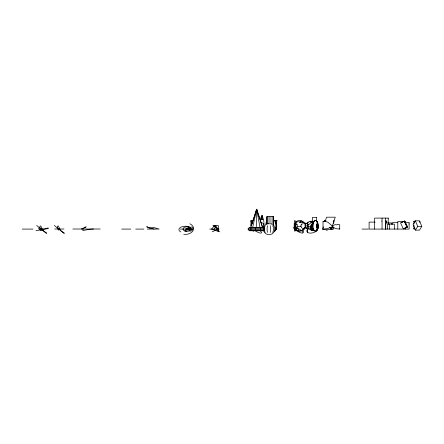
<?xml version="1.0" encoding="UTF-8"?>
<svg xmlns="http://www.w3.org/2000/svg" width="444" height="444" viewBox="0 0 444 444"><rect width="100%" height="100%" fill="white"/><g stroke="black" fill="none" stroke-linecap="round" stroke-linejoin="round"><path stroke-width="0.67" d="M307.703 226.629L307.742 223.948M307.614 228.671L307.686 232.473M305.039 224.525L305.133 225.125M251.099 224.209L251.088 226.101L250.849 220.823L251.121 220.418L253.019 220.751M256.266 227.095L256.671 209.224L262.593 227.095M263.964 222.466L263.592 219.808M255.411 228.049L255.411 230.114M330.958 229.298L333 229.298L333.155 227.317M333 229.298L333.233 227.317M333.699 223.36L333.855 220.513L333.666 221.528M263.964 227.628L263.525 227.289L263.492 224.276L263.447 224.886L264.358 223.898L263.841 224.02M295.432 222.583L295.243 224.914A3.635 0.477 -90 0 0 295.243 226.779L295.432 229.11A5.428 5.012 -90 0 1 295.432 222.583L295.432 229.11M260.628 219.719L261.644 219.33L261.416 215.973L260.767 220.246L261.416 215.973L262.276 215.773L263.103 219.347L262.332 219.375M260.373 230.114L260.373 228.049M305.145 226.529L305.145 225.164M256.31 211.211L256.671 209.224L262.343 227.095M317.499 222.816L317.704 221.706L317.704 222.816M316.988 229.443L317.466 229.287L316.672 226.607A3.574 1.654 -90 0 1 316.672 225.086L317.466 222.405L316.716 222.189M274.908 230.869L276.484 227.983A5.428 2.914 90 0 0 275.891 222.05L274.958 220.862L274.409 220.979M295.948 227.45A7.659 2.004 30.3 0 1 297.896 228.899L298.712 229.787A3.047 0.799 30.3 0 1 298.845 230.186L297.957 230.453L295.393 229.826L294.472 227.123L294.866 226.101L295.377 229.687M252.764 227.095L256.671 209.224L257.542 213.192M250.854 228.049L250.854 230.114M275.891 222.05L275.114 225.846L275.94 229.287L274.586 230.641M275.891 229.37L275.779 229.809A5.428 2.786 -13.8 0 1 274.281 231.513M274.958 220.862L276.967 220.418L276.224 223.077L276.046 221.95M304.229 228.671L303.058 232.473M263.83 230.114L264.13 229.082L263.83 228.049M251.631 225.108L254.151 217.166M254.312 216.672L256.671 209.224L259.923 227.095M248.096 229.082L248.429 228.049L264.469 228.049L264.796 229.082L264.469 230.114L248.429 230.114L248.096 229.082L264.796 229.082M323.376 226.884L322.522 229.47L331.191 229.47L331.834 227.533M325.086 221.711L326.584 217.183L335.253 217.183L332.262 226.24M250.755 227.095L256.671 209.224L256.704 210.545M261.644 219.33L263.103 219.347L262.276 215.773M275.846 229.72L276.484 227.983M214.474 229.082L215.828 225.469M275.53 223.654L276.007 222.583L276.007 223.887M305.178 227.417L305.161 227.45A1.787 0.488 -90 0 0 305.716 226.068M317.532 222.583L316.744 224.914A3.635 1.954 -90 0 0 316.744 226.779L317.532 229.11L317.532 222.583A5.428 2.509 90 0 1 317.959 224.547M415.373 220.818L413.125 224.592L415.451 230.125L419.552 230.125L421.8 226.351L419.48 220.818L415.373 220.818L417.699 226.351L415.451 230.125M263.514 227.528L249.289 227.411M304.279 228.682L302.281 230.181L299.978 230.897L297.641 230.68L295.959 229.443L295.426 229.803M307.975 222.727L307.986 222.71A1.26 0.35 -3.3 0 1 307.964 222.627M311.549 222.105L312.626 221.123M311.211 222.455L309.163 224.259L307.859 224.414M304.551 228.105L304.168 228.455M184.97 231.052L188.911 227.112M265.74 224.475L264.48 225.735A5.694 5.689 90 0 0 263.669 227.322M295.954 229.431L295.565 229.287L297.147 226.607A3.574 3.302 -90 0 0 297.147 225.086L295.565 222.405L296.298 222.15M305.883 223.898L306.726 223.271M266.123 222.777L265.806 223.215L266.361 224.464M331.718 226.368L334.848 224.681L336.935 224.842M329.631 227.711L329.981 227.506M331.529 227.95L332.284 227.517M306.959 223.143L307.403 222.932M329.281 227.911L328.588 228.255A8.342 8.342 0 0 1 327.544 228.638L323.021 229.082L323.021 221.417M307.809 226.568L309.202 226.484L311.322 227.445A5.428 2.786 -13.8 0 0 306.848 231.418A5.428 2.786 -13.8 0 0 312.676 232.85A5.428 2.786 -13.8 0 0 317.41 228.938M401.315 222.666L402.042 222.327M402.286 222.216L402.997 221.883M403.169 221.806L403.862 221.478M404.123 221.362L404.756 221.068L407.553 227.062L403.757 228.832M403.302 228.832L407.098 227.062L404.301 221.068L400.505 222.833L403.296 228.838M212.215 231.79L218.082 229.082L215.373 225.469M275.868 220.823L276.967 220.418M81.263 229.01L86.208 226.806L83.594 228.377L82.8 229.659L82.856 230.558L89.516 229.293L93.523 229.01M261.366 216.117L262.249 215.851M331.368 227.639L329.981 227.961L332.761 227.628L329.981 227.877L332.761 227.639L332.068 227.644M317.066 229.648L317.299 229.814L316.811 229.942M315.445 230.88C316.511 231.263 316.716 228.904 317.288 229.814M35.964 230.736L47.342 228.666A1.21 0.316 -10.5 0 0 48.446 228.238A1.21 0.316 -10.5 0 0 47.935 227.972L45.244 228.788A14.28 11.86 90 0 1 42.008 228.788L39.316 227.972A1.21 0.694 28.1 0 0 38.695 228.527A1.21 0.694 28.1 0 0 39.544 229.459L42.18 230.736M327.267 230.375L326.462 230.331M267.327 223.665L269.086 223.388M314.53 230.364L311.261 230.186A3.047 1.565 -13.8 0 1 310.711 229.787L310.584 228.699A8.048 4.135 -13.8 0 1 311.333 227.445M331.368 227.733L332.761 227.628L329.981 227.805L332.761 227.644M314.974 230.936L312.731 230.591L307.775 228.621M339.022 224.531L337.285 224.614M312.693 221.761L312.903 221.761A15.351 15.329 -45.5 0 1 314.03 221.795M316.383 217.382L312.504 217.382L312.504 224.786M388.467 218.093L374.592 218.093L374.592 229.082M324.786 221.528L324.597 220.513L325.974 220.513M381.607 221.084L381.951 221.084M385.164 221.084L386.924 221.084M415.268 221.184L413.963 221.184L413.963 223.815M313.048 222.816L311.161 222.816L310.961 221.706L312.964 221.706M413.514 221.734L414.063 221.734M333.572 222.039L333.855 222.039M375.125 222.111L369.103 222.111L369.103 229.082L409.124 229.082L409.124 222.322L405.161 222.322M397.907 222.322L392.69 222.322L392.69 224.353M408.785 223.992L409.124 223.992M297.286 224.57L296.392 224.57A0.677 0.677 0 0 0 295.826 224.875M313.542 229.082L311.061 229.082L311.061 225.247A0.677 0.677 0 0 1 311.738 224.57L313.092 224.57M311.078 225.247L312.942 225.247M294.428 225.846L295.227 225.846M307.698 225.846L305.4 225.846L305.261 224.597M316.677 225.846L317.688 225.846M417.699 226.351L421.8 226.351M413.514 228.527L414.063 228.527M54.684 229.01L63.986 229.01M72.805 229.01L100.189 229.01M22.2 229.082L33 229.082M121.684 229.082L130.797 229.082M135.714 229.082L143.856 229.082M147.219 229.082L159.157 229.06L153.38 227.433L149.406 228.216L146.653 226.723L154.018 229.082M180.414 229.082L191.902 229.082M209.729 229.082L219.025 229.082M296.392 229.082L295.726 229.082L295.715 227.384M362.026 229.082L368.403 229.082M415.268 229.082L413.963 229.082L413.963 225.13M313.725 230.175L312.504 230.175L312.504 228.832M249.289 230.752L263.603 230.752M323.021 221.406L326.845 221.822A6.649 6.649 0 0 1 328.238 222.461L334.499 228.027A6.649 6.649 0 0 0 335.892 228.666L339.721 229.082L339.721 224.536M260.994 222.588L263.026 223.154L263.719 224.087M185.82 228.36L191.22 229.803M275.014 222.15L275.94 222.405M300.094 221.661L300.86 221.983M304.307 223.049L304.762 223.277A2.531 1.565 -45.3 0 1 305.089 224.148M270.846 223.665L272.427 224.475M252.88 221.972L250.849 220.823L252.198 223.782M306.726 228.416L305.883 227.789M218.309 229.082L212.892 225.469L218.309 225.469L218.309 229.082L218.986 231.79L216.05 229.082M54.296 225.447L63.192 232.828A1.21 0.316 39.5 0 0 64.23 233.405A1.21 0.316 39.5 0 0 64.108 232.839L61.749 231.302A14.28 11.86 -40 0 1 59.668 228.827L58.564 226.235A1.21 0.694 78.1 0 0 57.737 226.118A1.21 0.694 78.1 0 0 57.576 227.367L58.292 230.208M36.691 225.447L45.588 232.828A1.21 0.316 39.5 0 0 46.626 233.405A1.21 0.316 39.5 0 0 46.503 232.839L44.145 231.302A14.28 11.86 -40 0 1 42.069 228.827L40.965 226.235A1.21 0.694 78.1 0 0 40.138 226.118A1.21 0.694 78.1 0 0 39.971 227.367L40.687 230.208M304.012 223.099L304.567 223.604M263.253 223.837L263.608 224.309M275.452 229.431L275.774 229.826L275.541 228.61M316.322 226.784L316.705 227.5M324.597 220.513L325.258 221.528M310.961 221.706L311.677 222.816M404.651 221.112L407.448 227.112M404.201 221.112L406.998 227.112M339.371 228.21L339.721 229.082M275.53 228.038L276.007 229.11L276.007 227.805M316.8 227.733L317.282 229.687M263.52 227.128L263.431 226.823L263.464 227.445M419.835 221.184L419.835 222.5M405.233 222.993L405.233 221.639L397.785 221.639L397.785 229.082M405.233 227.728L405.233 229.082M394.416 229.082L394.416 224.115L387.412 224.115L387.412 229.082M391.625 224.292L391.625 222.927L385.758 222.927L385.758 229.082M389.593 224.115L389.593 229.082M388.689 222.927L388.689 224.292M388.217 218.093L388.217 222.932M386.669 221.084L386.669 223.082M385.586 218.093L385.586 229.154M382.04 218.093L382.04 229.082M316.383 217.382L316.383 221.423M311.738 224.581L311.738 229.082M295.715 225.247L295.715 227.267M273.632 225.358L273.632 216.672L266.794 216.672L266.794 224.115M273.487 216.672L273.487 225.358M272.089 216.672L272.089 224.115M269.98 216.672L269.98 224.115M267.954 216.672L267.954 224.115M266.938 216.672L266.938 224.115M189.877 223.759A8.203 5.8 0 0 1 192.951 230.797A8.203 5.8 0 0 1 183.783 234.293M187.695 228.577A5.866 0.511 0 0 1 192.296 229.165A5.866 0.511 0 0 1 185.659 229.581M180.847 231.94A6.704 3.352 0 0 1 180.525 227.378A6.704 3.352 0 0 1 189.61 226.89M188.095 226.679A3.435 1.715 -54.7 0 1 185.858 231.613M265.251 232.428A5.694 4.74 90 0 1 265.251 225.735M267.488 232.428A5.694 1.976 -90 0 1 267.488 225.735M270.329 225.735A5.694 1.543 90 0 1 270.329 232.428M272.699 225.735A5.694 4.468 -90 0 1 272.699 232.428M273.687 225.735A5.694 5.689 -90 0 1 273.687 232.428C271.539 235.47 266.628 235.47 264.48 232.428A5.694 5.689 90 0 1 263.669 230.841M317.61 224.237A3.957 3.952 -90 0 1 316.267 230.425M313.786 230.691A3.957 3.952 -90 0 1 312.731 223.354M253.646 230.869A5.428 0.71 90 0 1 253.097 230.83M273.371 220.596A5.428 2.509 90 0 1 276.462 224.775A5.428 2.509 90 0 1 274.359 231.219M259.945 230.558A5.428 1.421 30.3 0 1 260.844 233.117A5.428 1.421 30.3 0 1 255.017 230.669M295.615 225.286A0.649 0.389 -49.3 0 1 296.409 224.531M296.353 228.527A0.86 0.45 19.5 0 1 295.721 227.828M294.472 227.123A5.428 1.421 30.3 0 0 297.236 231.113A5.428 1.421 30.3 0 0 303.03 232.373A5.428 1.421 30.3 0 0 295.959 227.445L298.912 226.462L301.032 226.618A2.769 1.665 90 0 1 300.982 225.846M313.936 230.608A5.428 2.914 -90 0 1 313.37 221.834A5.428 2.914 -90 0 1 318.009 223.709A5.428 2.914 -90 0 1 315.54 231.257M317.959 227.145A5.428 2.509 -90 0 1 314.424 230.719A5.428 2.509 -90 0 1 313.564 222.477A5.428 2.509 -90 0 1 317.466 222.405M308.219 225.324A3.846 0.339 88.9 0 1 308.23 224.731M307.481 222.838A2.475 0.5 -19.2 0 1 309.368 221.661M307.714 223.149A3.286 1.743 67.1 0 1 308.058 222.533M306.893 223.676A2.731 0.844 28.5 0 1 307.814 223.482M307.903 224.364A2.947 0.344 86.9 0 1 307.842 228.677M307.914 228.76A3.33 0.683 76.2 0 1 307.786 228.788M307.431 228.777A3.164 1.238 -64.7 0 1 307.176 228.632M307.193 229.026A2.081 1.166 34.9 0 1 306.582 228.727M312.332 221.617A3.485 2.764 -45.7 0 1 312.709 221.739M313.675 223.482A5.039 0.616 72.5 0 1 313.636 223.304M311.183 221.378A3.53 2.72 -39.1 0 1 312.41 221.484M309.585 221.528A3.286 1.893 -23.1 0 1 311.116 221.134M307.07 228.21A2.758 0.505 -49.2 0 1 307.304 226.834M308.341 227.583A4.601 0.699 -29.6 0 1 307.853 227.783M306.804 223.465A2.914 1.232 -33.4 0 1 307.004 223.349M305.422 223.654A2.703 0.483 -80.1 0 1 305.672 224.486M305.306 224.209A1.382 0.389 -61.2 0 1 305.311 224.47M304.245 222.655A3.73 1.82 -6.7 0 1 304.645 222.827M302.597 222.871A3.28 2.442 -10.3 0 1 303.718 223.088A5.428 5.012 90 0 0 295.565 222.405M305.217 227.95A3.308 1.92 -89.2 0 1 304.295 228.777M301.587 227.467A2.769 1.465 53.6 0 1 300.982 226.651M305.922 227.9A2.703 0.538 71.3 0 1 305.328 227.433M305.838 227.861A2.814 0.966 59.3 0 1 305.272 227.606M304.073 227.916A5.428 5.012 90 0 1 295.565 229.287M296.331 222.089A15.351 12.143 -89.5 0 1 299.178 221.767M299.273 222.566A5.045 1.804 -56.5 0 1 299.5 222.355M301.842 224.597A3.835 1.487 -68.9 0 1 302.347 223.843M301.01 225.846A2.93 1.709 -89.4 0 1 301.443 223.976M304.673 223.36A4.551 3.319 85.5 0 1 305.122 223.804M305.322 227.772A3.003 0.788 76.7 0 1 305.195 227.611M304.068 228.532A3.164 0.672 58.8 0 1 303.801 228.333M304.784 227.334A4.551 2.808 -74.9 0 1 304.434 227.778M303.235 228.638A2.825 1.26 53.2 0 1 301.742 227.794M303.99 228.782A4.557 1.443 44.8 0 1 303.718 229.037M300.077 222.405A5.345 3.13 -79.1 0 1 300.782 221.656M300.743 221.007A2.903 1.815 48.4 0 1 303.74 222.194M305.489 223.01A3.036 1.227 39.2 0 1 305.195 224.536M305.106 227.156A2.242 0.322 -73.4 0 1 305.172 226.49M302.542 222.699A2.459 0.611 16.5 0 1 300.66 221.978M299.633 221.872A3.53 0.993 44.7 0 1 300.266 222.128M305.267 224.109A2.814 0.993 -58.3 0 1 305.827 223.854M188.778 229.565L188.883 230.308A7.137 3.014 -40 0 0 189.255 230.83C190.992 231.984 193.512 229.753 192.896 227.855A7.137 3.014 -40 0 0 192.524 227.334C190.998 226.312 188.922 227.922 188.778 229.565M214.696 225.469L211.538 229.082L219.214 231.79L217.632 229.082L214.696 225.469M184.915 231.019A3.941 2.259 0 0 0 190.881 229.115A3.941 2.259 0 0 0 185.026 227.106A3.941 2.259 0 0 0 184.915 231.019M295.488 228.888A5.428 0.71 -90 0 0 294.949 220.435A5.428 0.71 -90 0 0 294.261 228.216A5.428 0.71 -90 0 0 295.488 228.888"/></g></svg>
